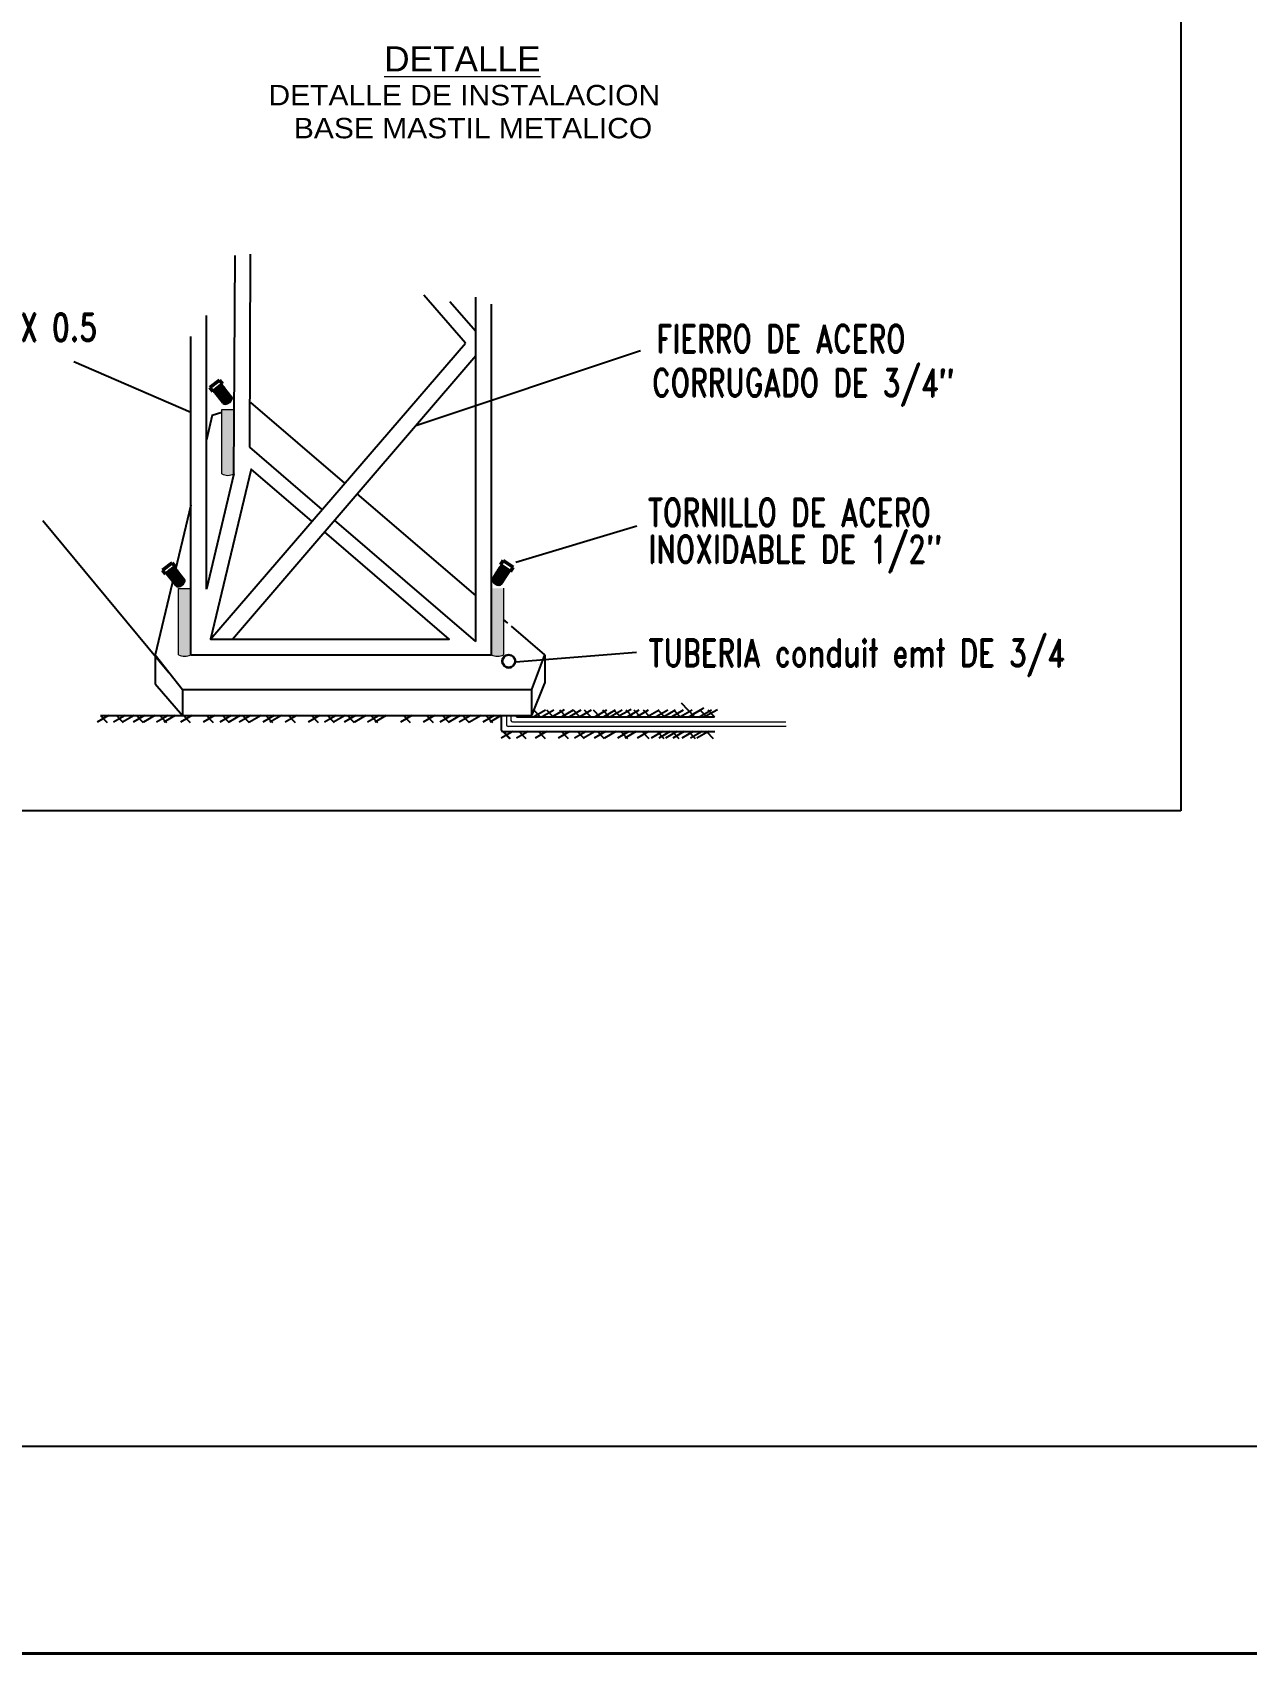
# Model space of a CAD drawing. Header units: inches. Extents: x 1693 to 10990, y 1878 to 5055.
# Drawn here: x 10137.5 to 10214.3, y 4328.7 to 4431.2 of the extents above; entities that cross this region are included whole.
import ezdxf
from ezdxf.enums import TextEntityAlignment as Align

# ---------------------------------------------------------------- set-up
doc = ezdxf.new("R2010")
doc.units = ezdxf.units.IN
for name, color, linetype, lineweight in [('cable de cobre', 20, 'Continuous', 15), ('COTAS', 34, 'Continuous', 5), ('dibujo 3', 5, 'Continuous', 50), ('MUROS-05', 7, 'Continuous', 40), ('texto', 32, 'Continuous', 13)]:
    doc.layers.add(name, color=color, linetype=linetype, lineweight=lineweight)
for name, color, linetype in [('LEYENDA', 7, 'Continuous'), ('Mastil metalico', 144, 'Continuous'), ('muro concreto', 102, 'Continuous'), ('P02', 2, 'Continuous')]:
    doc.layers.add(name, color=color, linetype=linetype)
doc.styles.add('COTA', font='swisse.ttf')
doc.styles.add('NOMBRES', font='GOTHIC.TTF')
doc.styles.get("Standard").update_dxf_attribs({"font": 'arial.ttf'})
doc.styles.add('STYLE2', font='romand.shx', dxfattribs={"width": 1.5})
doc.dimstyles.new('50', dxfattribs={"dimtxt": 0.13, "dimasz": 0.11, "dimexe": 0.11, "dimexo": 0.1, "dimgap": 0.05, "dimtad": 2, "dimtih": 1, "dimtoh": 1, "dimzin": 1, "dimdsep": 46, "dimtxsty": 'COTA', "dimblk": 'ARCHTICK', "dimcen": 2.5, "dimdle": 0.1, "dimclrd": 1, "dimclre": 1, "dimclrt": 2, "dimazin": 3, "dimtfac": 1, "dimtmove": 2, "dimatfit": 3, "dimfxl": 1, "dimarcsym": 0})

# ---------------------------------------------------------------- blocks, each defined once
blk = doc.blocks.new('_ArchTick')
at = {"color": 0, "linetype": 'ByBlock', "const_width": 0.15}
blk.add_lwpolyline([(-0.5, -0.5), (0.5, 0.5)], dxfattribs=at)

msp = doc.modelspace()

# ---------------------------------------------------------------- hatches: boundary and pattern name
at = {"layer": 'cable de cobre', "true_color": 0xcd2027}
h = msp.add_hatch(color=242, dxfattribs=at)
h.dxf.hatch_style = 1
edge = h.paths.add_edge_path()
edge.add_line((10167.342, 4396.096), (10166.574, 4396.096))
edge.add_line((10166.574, 4396.096), (10166.574, 4396.276))
edge.add_line((10166.574, 4396.276), (10166.574, 4391.885))
edge.add_arc((10166.958, 4392.612), 0.823, 242.15507, 297.84493)
edge.add_line((10167.342, 4391.885), (10167.342, 4396.096))
at = {"layer": 'P02', "true_color": 0xcd2027}
h = msp.add_hatch(color=242, dxfattribs=at)
h.dxf.hatch_style = 1
h.paths.add_polyline_path([(10147.559, 4396.072), (10146.79, 4396.072), (10146.79, 4391.885, 0.2478911), (10147.559, 4391.885)])
h.paths.add_polyline_path([(10150.291, 4407.394), (10149.522, 4407.394), (10149.522, 4403.326, 0.2478911), (10150.291, 4403.326)])

# ---------------------------------------------------------------- linework, layer by layer
at = {"layer": 'cable de cobre', "color": 12}
for p, q in [((10149.522, 4403.326), (10149.522, 4407.394)), ((10149.522, 4407.394), (10150.291, 4407.394)), ((10150.291, 4407.394), (10150.291, 4403.326)), ((10146.79, 4391.885), (10146.79, 4396.072)), ((10146.79, 4396.072), (10147.559, 4396.072)), ((10147.559, 4396.072), (10147.559, 4391.885)), ((10166.574, 4391.885), (10166.574, 4396.096)), ((10167.342, 4396.096), (10167.342, 4391.885))]:
    msp.add_line(p, q, dxfattribs=at)
at = {"layer": 'cable de cobre'}
for p, q in [((10167.532, 4388.043), (10167.532, 4387.456)), ((10167.811, 4388.043), (10167.811, 4387.735)), ((10167.631, 4387.358), (10185.227, 4387.358)), ((10167.91, 4387.637), (10185.197, 4387.637))]:
    msp.add_line(p, q, dxfattribs=at)
at = {"layer": 'cable de cobre', "color": 12}
for centre in [(10149.907, 4404.054), (10147.175, 4392.612), (10166.958, 4392.612)]:
    msp.add_arc(centre, 0.823, 242.15507, 297.84493, dxfattribs=at)
at = {"layer": 'cable de cobre'}
for centre in [(10167.91, 4387.735), (10167.631, 4387.456)]:
    msp.add_arc(centre, 0.0988, 180, 270, dxfattribs=at)
at = {"layer": 'dibujo 3'}
for p, q in [((10149.368, 4409.256), (10148.761, 4408.782)), ((10149.559, 4409.011), (10149.368, 4409.256)), ((10148.952, 4408.537), (10148.761, 4408.782)), ((10148.952, 4408.537), (10149.559, 4409.011)), ((10149.133, 4408.47), (10149.618, 4407.865)), ((10150.083, 4408.177), (10149.58, 4408.82)), ((10146.388, 4397.705), (10145.781, 4397.231)), ((10145.972, 4396.986), (10145.781, 4397.231)), ((10145.972, 4396.986), (10146.579, 4397.46)), ((10146.153, 4396.919), (10146.638, 4396.314)), ((10146.579, 4397.46), (10146.388, 4397.705)), ((10147.103, 4396.625), (10146.6, 4397.269)), ((10167.138, 4397.383), (10166.723, 4396.728)), ((10167.142, 4397.576), (10167.311, 4397.836)), ((10167.142, 4397.576), (10167.788, 4397.157)), ((10167.17, 4396.389), (10167.614, 4397.074)), ((10167.957, 4397.417), (10167.311, 4397.836)), ((10167.788, 4397.157), (10167.957, 4397.417))]:
    msp.add_line(p, q, dxfattribs=at)
for centre, major_axis, start_param, end_param in [((10149.254, 4408.777), (-0.224, -0.175), 6.3010826, 9.4068806), ((10149.304, 4408.712), (-0.224, -0.175), 5.7595865, 9.9483767), ((10149.203, 4408.841), (-0.224, -0.175), 6.8067841, 8.9011792), ((10149.357, 4408.645), (-0.224, -0.175), 3.1415927, 6.2831853), ((10146.274, 4397.225), (-0.224, -0.175), 6.3010826, 9.4068806), ((10146.324, 4397.161), (-0.224, -0.175), 5.7595865, 9.9483767), ((10146.223, 4397.29), (-0.224, -0.175), 6.8067841, 8.9011792), ((10146.376, 4397.094), (-0.224, -0.175), 3.1415927, 6.2831853), ((10167.376, 4397.229), (-0.238, 0.155), 3.1415927, 6.2831853), ((10167.422, 4397.3), (-0.238, 0.155), 5.7595865, 9.9483767), ((10167.467, 4397.369), (-0.238, 0.155), 6.3010826, 9.4068806), ((10167.512, 4397.438), (-0.238, 0.155), 6.8067841, 8.9011792)]:
    msp.add_ellipse(centre, major_axis=major_axis, ratio=0.5773503, start_param=start_param, end_param=end_param, dxfattribs=at)
for centre, major_axis in [((10149.355, 4408.647), (-0.224, -0.175)), ((10149.405, 4408.583), (-0.224, -0.175)), ((10149.405, 4408.583), (-0.224, -0.175)), ((10149.456, 4408.518), (-0.224, -0.175)), ((10149.506, 4408.454), (-0.224, -0.175)), ((10149.557, 4408.389), (-0.224, -0.175)), ((10149.607, 4408.325), (-0.224, -0.175)), ((10149.658, 4408.26), (-0.224, -0.175)), ((10149.708, 4408.195), (-0.224, -0.175)), ((10149.759, 4408.131), (-0.224, -0.175)), ((10149.809, 4408.066), (-0.224, -0.175)), ((10149.86, 4408.002), (-0.224, -0.175)), ((10146.375, 4397.096), (-0.224, -0.175)), ((10146.425, 4397.032), (-0.224, -0.175)), ((10146.425, 4397.032), (-0.224, -0.175)), ((10146.476, 4396.967), (-0.224, -0.175)), ((10146.526, 4396.903), (-0.224, -0.175)), ((10146.577, 4396.838), (-0.224, -0.175)), ((10146.627, 4396.773), (-0.224, -0.175)), ((10146.678, 4396.709), (-0.224, -0.175)), ((10146.728, 4396.644), (-0.224, -0.175)), ((10167.021, 4396.681), (-0.238, 0.155)), ((10167.065, 4396.75), (-0.238, 0.155)), ((10167.11, 4396.819), (-0.238, 0.155)), ((10167.155, 4396.888), (-0.238, 0.155)), ((10167.199, 4396.956), (-0.238, 0.155)), ((10167.244, 4397.025), (-0.238, 0.155)), ((10167.289, 4397.094), (-0.238, 0.155)), ((10167.333, 4397.163), (-0.238, 0.155)), ((10167.333, 4397.163), (-0.238, 0.155)), ((10167.378, 4397.231), (-0.238, 0.155)), ((10146.778, 4396.58), (-0.224, -0.175)), ((10146.829, 4396.515), (-0.224, -0.175)), ((10146.879, 4396.451), (-0.224, -0.175)), ((10166.932, 4396.544), (-0.238, 0.155)), ((10166.976, 4396.613), (-0.238, 0.155))]:
    msp.add_ellipse(centre, major_axis=major_axis, ratio=0.5773503, dxfattribs=at)
at = {"layer": 'Mastil metalico'}
for p, q in [((10150.291, 4403.326), (10150.366, 4417.129)), ((10151.292, 4405.005), (10151.336, 4417.216)), ((10164.947, 4411.583), (10162.3, 4414.639)), ((10165.586, 4392.733), (10165.586, 4414.508)), ((10148.547, 4396.023), (10148.547, 4413.344)), ((10165.586, 4412.324), (10163.955, 4414.209)), ((10166.574, 4391.885), (10166.574, 4414.05)), ((10147.559, 4391.885), (10147.559, 4412.018)), ((10148.811, 4392.873), (10164.947, 4411.583)), ((10150.198, 4392.873), (10165.586, 4410.807)), ((10148.92, 4407.041), (10149.527, 4407.237)), ((10151.302, 4407.813), (10151.367, 4407.834)), ((10150.291, 4405.863), (10150.298, 4405.866)), ((10145.301, 4391.885), (10147.035, 4389.689)), ((10145.301, 4391.885), (10145.301, 4390.042)), ((10169.131, 4389.689), (10169.945, 4391.885)), ((10169.945, 4391.885), (10169.945, 4390.085)), ((10169.541, 4391.268), (10169.541, 4391.268)), ((10145.301, 4390.042), (10147.035, 4388.043)), ((10169.131, 4388.043), (10169.945, 4390.085)), ((10147.035, 4389.689), (10147.035, 4388.043)), ((10169.131, 4388.043), (10169.131, 4389.689)), ((10147.035, 4388.043), (10169.131, 4388.043)), ((10166.687, 4387.966), (10166.687, 4388.043))]:
    msp.add_line(p, q, dxfattribs=at)
for points in [[(10157.312, 4402.73), (10151.367, 4407.834)], [(10148.92, 4407.041), (10148.547, 4405.477)], [(10155.878, 4401.068), (10151.292, 4405.005)], [(10150.291, 4403.326), (10148.547, 4396.023)], [(10155.233, 4400.319), (10151.379, 4403.628), (10148.811, 4392.873), (10163.906, 4392.873), (10156.013, 4399.65)], [(10165.586, 4395.627), (10158.086, 4402.066)], [(10147.559, 4401.339), (10145.301, 4391.885)], [(10165.586, 4392.733), (10156.656, 4400.4)], [(10167.625, 4393.876), (10167.342, 4394.119)], [(10169.945, 4391.885), (10167.845, 4393.687)], [(10147.559, 4391.885), (10166.574, 4391.885)], [(10147.035, 4389.689), (10169.131, 4389.689)]]:
    msp.add_lwpolyline(points, dxfattribs=at)
for radius in [0.418, 0.393]:
    msp.add_circle((10167.672, 4391.478), radius, dxfattribs=at)
msp.add_arc((10167.672, 4391.478), 0.418, 109.47122, 70.52878, dxfattribs=at)
at = {"layer": 'muro concreto'}
for p, q in [((10178.58, 4388.852), (10179.001, 4388.409)), ((10142.358, 4388.043), (10141.634, 4387.629)), ((10141.847, 4388.043), (10142.268, 4387.6)), ((10141.847, 4388.043), (10147.035, 4388.043)), ((10143.405, 4388.043), (10142.681, 4387.629)), ((10142.858, 4388.043), (10143.279, 4387.6)), ((10143.974, 4388.043), (10143.25, 4387.629)), ((10144.641, 4388.043), (10143.918, 4387.629)), ((10144.128, 4388.043), (10144.549, 4387.6)), ((10145.292, 4388.043), (10144.568, 4387.629)), ((10146.122, 4388.043), (10145.398, 4387.629)), ((10145.605, 4388.043), (10146.026, 4387.6)), ((10146.578, 4388.043), (10145.854, 4387.629)), ((10147.629, 4388.043), (10146.905, 4387.629)), ((10147.108, 4388.043), (10147.529, 4387.6)), ((10149.07, 4388.043), (10148.347, 4387.629)), ((10148.56, 4388.043), (10148.981, 4387.6)), ((10150.118, 4388.043), (10149.394, 4387.629)), ((10149.571, 4388.043), (10149.992, 4387.6)), ((10150.687, 4388.043), (10149.963, 4387.629)), ((10151.354, 4388.043), (10150.63, 4387.629)), ((10150.841, 4388.043), (10151.262, 4387.6)), ((10152.005, 4388.043), (10151.281, 4387.629)), ((10152.835, 4388.043), (10152.111, 4387.629)), ((10152.318, 4388.043), (10152.739, 4387.6)), ((10153.29, 4388.043), (10152.566, 4387.629)), ((10154.264, 4388.043), (10153.54, 4387.629)), ((10153.743, 4388.043), (10154.164, 4387.6)), ((10155.705, 4388.043), (10154.981, 4387.629)), ((10155.194, 4388.043), (10155.615, 4387.6)), ((10156.752, 4388.043), (10156.028, 4387.629)), ((10156.205, 4388.043), (10156.626, 4387.6)), ((10157.322, 4388.043), (10156.598, 4387.629)), ((10157.989, 4388.043), (10157.265, 4387.629)), ((10157.475, 4388.043), (10157.896, 4387.6)), ((10158.64, 4388.043), (10157.916, 4387.629)), ((10159.469, 4388.043), (10158.745, 4387.629)), ((10158.953, 4388.043), (10159.374, 4387.6)), ((10159.925, 4388.043), (10159.201, 4387.629)), ((10161.542, 4388.043), (10160.818, 4387.629)), ((10161.021, 4388.043), (10161.442, 4387.6)), ((10162.983, 4388.043), (10162.259, 4387.629)), ((10162.472, 4388.043), (10162.893, 4387.6)), ((10164.03, 4388.043), (10163.306, 4387.629)), ((10163.483, 4388.043), (10163.904, 4387.6)), ((10164.6, 4388.043), (10163.876, 4387.629)), ((10165.267, 4388.043), (10164.543, 4387.629)), ((10164.753, 4388.043), (10165.174, 4387.6)), ((10165.918, 4388.043), (10165.194, 4387.629)), ((10166.747, 4388.043), (10166.023, 4387.629)), ((10166.231, 4388.043), (10166.652, 4387.6)), ((10167.203, 4388.043), (10166.479, 4387.629)), ((10167.203, 4388.043), (10167.203, 4387.127)), ((10168.14, 4388.043), (10168.14, 4388.01)), ((10168.184, 4387.966), (10180.692, 4387.966)), ((10169.229, 4388.409), (10169.65, 4387.966)), ((10169.988, 4388.38), (10169.264, 4387.966)), ((10170.52, 4388.38), (10169.796, 4387.966)), ((10170.058, 4388.409), (10170.479, 4387.966)), ((10171.186, 4388.398), (10170.462, 4387.984)), ((10170.888, 4388.409), (10171.309, 4387.966)), ((10171.757, 4388.38), (10171.034, 4387.966)), ((10172.241, 4388.379), (10171.517, 4387.966)), ((10171.743, 4388.409), (10172.164, 4387.966)), ((10172.888, 4388.379), (10172.164, 4387.966)), ((10172.443, 4388.409), (10172.864, 4387.966)), ((10173.013, 4388.409), (10173.435, 4387.966)), ((10173.858, 4388.379), (10173.134, 4387.966)), ((10173.61, 4388.409), (10174.031, 4387.966)), ((10174.404, 4388.38), (10173.68, 4387.966)), ((10174.839, 4388.38), (10174.115, 4387.966)), ((10174.309, 4388.409), (10174.731, 4387.966)), ((10175.408, 4388.428), (10174.684, 4388.015)), ((10175.087, 4388.409), (10175.508, 4387.966)), ((10175.903, 4388.379), (10175.179, 4387.966)), ((10175.58, 4388.409), (10176.001, 4387.966)), ((10176.5, 4388.379), (10175.776, 4387.966)), ((10176.176, 4388.409), (10176.597, 4387.966)), ((10177.182, 4388.379), (10176.458, 4387.966)), ((10177.725, 4388.38), (10177.001, 4387.966)), ((10177.109, 4388.409), (10177.53, 4387.966)), ((10178.204, 4388.38), (10177.481, 4387.966)), ((10178.712, 4388.38), (10177.988, 4387.966)), ((10178.094, 4388.409), (10178.515, 4387.966)), ((10179.265, 4388.38), (10178.541, 4387.966)), ((10179.001, 4388.409), (10179.422, 4387.966)), ((10179.813, 4388.38), (10179.089, 4387.966)), ((10180.017, 4388.516), (10179.293, 4388.102)), ((10179.753, 4388.409), (10180.174, 4387.966)), ((10180.493, 4388.38), (10179.769, 4387.966)), ((10180.872, 4388.407), (10180.148, 4387.993)), ((10180.271, 4388.409), (10180.692, 4387.966)), ((10167.925, 4387.028), (10167.201, 4386.615)), ((10167.302, 4387.028), (10180.701, 4387.028)), ((10167.302, 4387.028), (10167.723, 4386.585)), ((10167.346, 4387.028), (10167.767, 4386.585)), ((10168.896, 4387.028), (10168.172, 4386.615)), ((10168.332, 4387.028), (10168.753, 4386.585)), ((10170.071, 4387.028), (10169.347, 4386.615)), ((10169.55, 4387.028), (10169.971, 4386.585)), ((10171.512, 4387.028), (10170.788, 4386.615)), ((10171.001, 4387.028), (10171.422, 4386.585)), ((10172.56, 4387.028), (10171.836, 4386.615)), ((10172.012, 4387.028), (10172.434, 4386.585)), ((10173.129, 4387.028), (10172.405, 4386.615)), ((10173.796, 4387.028), (10173.072, 4386.615)), ((10173.283, 4387.028), (10173.704, 4386.585)), ((10174.447, 4387.028), (10173.723, 4386.615)), ((10175.277, 4387.028), (10174.553, 4386.615)), ((10174.76, 4387.028), (10175.181, 4386.585)), ((10175.732, 4387.028), (10175.008, 4386.615)), ((10176.513, 4387.028), (10175.789, 4386.615)), ((10176.108, 4387.028), (10176.529, 4386.585)), ((10177.403, 4387.028), (10176.679, 4386.615)), ((10177.067, 4387.028), (10177.488, 4386.585)), ((10177.881, 4387.028), (10177.157, 4386.615)), ((10178.312, 4387.028), (10177.588, 4386.615)), ((10178, 4387.028), (10178.421, 4386.585)), ((10178.767, 4387.028), (10178.043, 4386.615)), ((10179.337, 4387.028), (10178.613, 4386.615)), ((10179.037, 4387.028), (10179.458, 4386.585)), ((10179.902, 4387.028), (10179.178, 4386.615)), ((10180.298, 4387.028), (10179.574, 4386.615)), ((10180.178, 4387.028), (10180.599, 4386.585))]:
    msp.add_line(p, q, dxfattribs=at)
for centre, radius, end in [((10168.184, 4388.01), 0.0439, 270.00037), ((10167.302, 4387.127), 0.0988, 270)]:
    msp.add_arc(centre, radius, 180, end, dxfattribs=at)
at = {"layer": 'MUROS-05', "color": 4}
msp.add_lwpolyline([(10353.265, 4328.708), (10017.335, 4328.713), (10017.354, 4615.387), (10353.265, 4615.389)], close=True, dxfattribs=at)
at = {"layer": 'P02', "color": 4}
for points in [[(10028.868, 4594.474), (10219.594, 4594.474), (10219.594, 4341.802), (10028.868, 4341.802)], [(10210.193, 4382.023), (10115.349, 4382.023), (10115.349, 4432.555), (10210.193, 4432.555)]]:
    msp.add_lwpolyline(points, close=True, dxfattribs=at)

# ---------------------------------------------------------------- texts
at = {"layer": 'COTAS', "style": 'STYLE2', "width": 0.75}
for s, p in [('TUBO DE ACERO 3/4" X 0.5', (10116.198, 4411.721)), ('FIERRO DE ACERO ', (10177.009, 4411.007)), ('CORRUGADO DE 3/4"', (10176.737, 4408.23)), ('TORNILLO DE ACERO', (10176.471, 4400.019)), ('INOXIDABLE DE 1/2"', (10176.503, 4397.69)), ('TUBERIA conduit emt DE 3/4', (10176.51, 4391.133))]:
    msp.add_text(s, height=1.73914, dxfattribs=at).set_placement(p)
at = {"layer": 'LEYENDA', "color": 4, "ltscale": 0.1, "style": 'NOMBRES', "width": 1.1}
for s, p in [('DETALLE DE INSTALACION', (10164.864, 4427.282)), ('BASE MASTIL METALICO', (10165.413, 4425.195))]:
    msp.add_text(s, height=1.28985, dxfattribs=at).set_placement(p, align=Align.MIDDLE_CENTER)
at = {"layer": 'texto', "color": 4, "insert": (10164.74, 4429.573), "char_height": 1.5924, "width": 16.69127, "attachment_point": 5}
msp.add_mtext('{\\fSwis721 BlkEx BT|b0|i0|c0|p34;\\LDETALLE }', dxfattribs=at)

# ---------------------------------------------------------------- leaders
for points in [[(10147.559, 4407.209), (10140.153, 4410.419)], [(10161.794, 4406.388), (10176.005, 4411.125)], [(10146.181, 4390.746), (10138.194, 4400.355)], [(10168.131, 4397.743), (10175.775, 4400.037)], [(10168.103, 4391.437), (10175.749, 4392.053)]]:
    msp.add_leader(points, dimstyle='50', override={"dimasz": 0.08, "dimgap": 0.05, "dimtad": 0})

doc.saveas('drawing.dxf')
